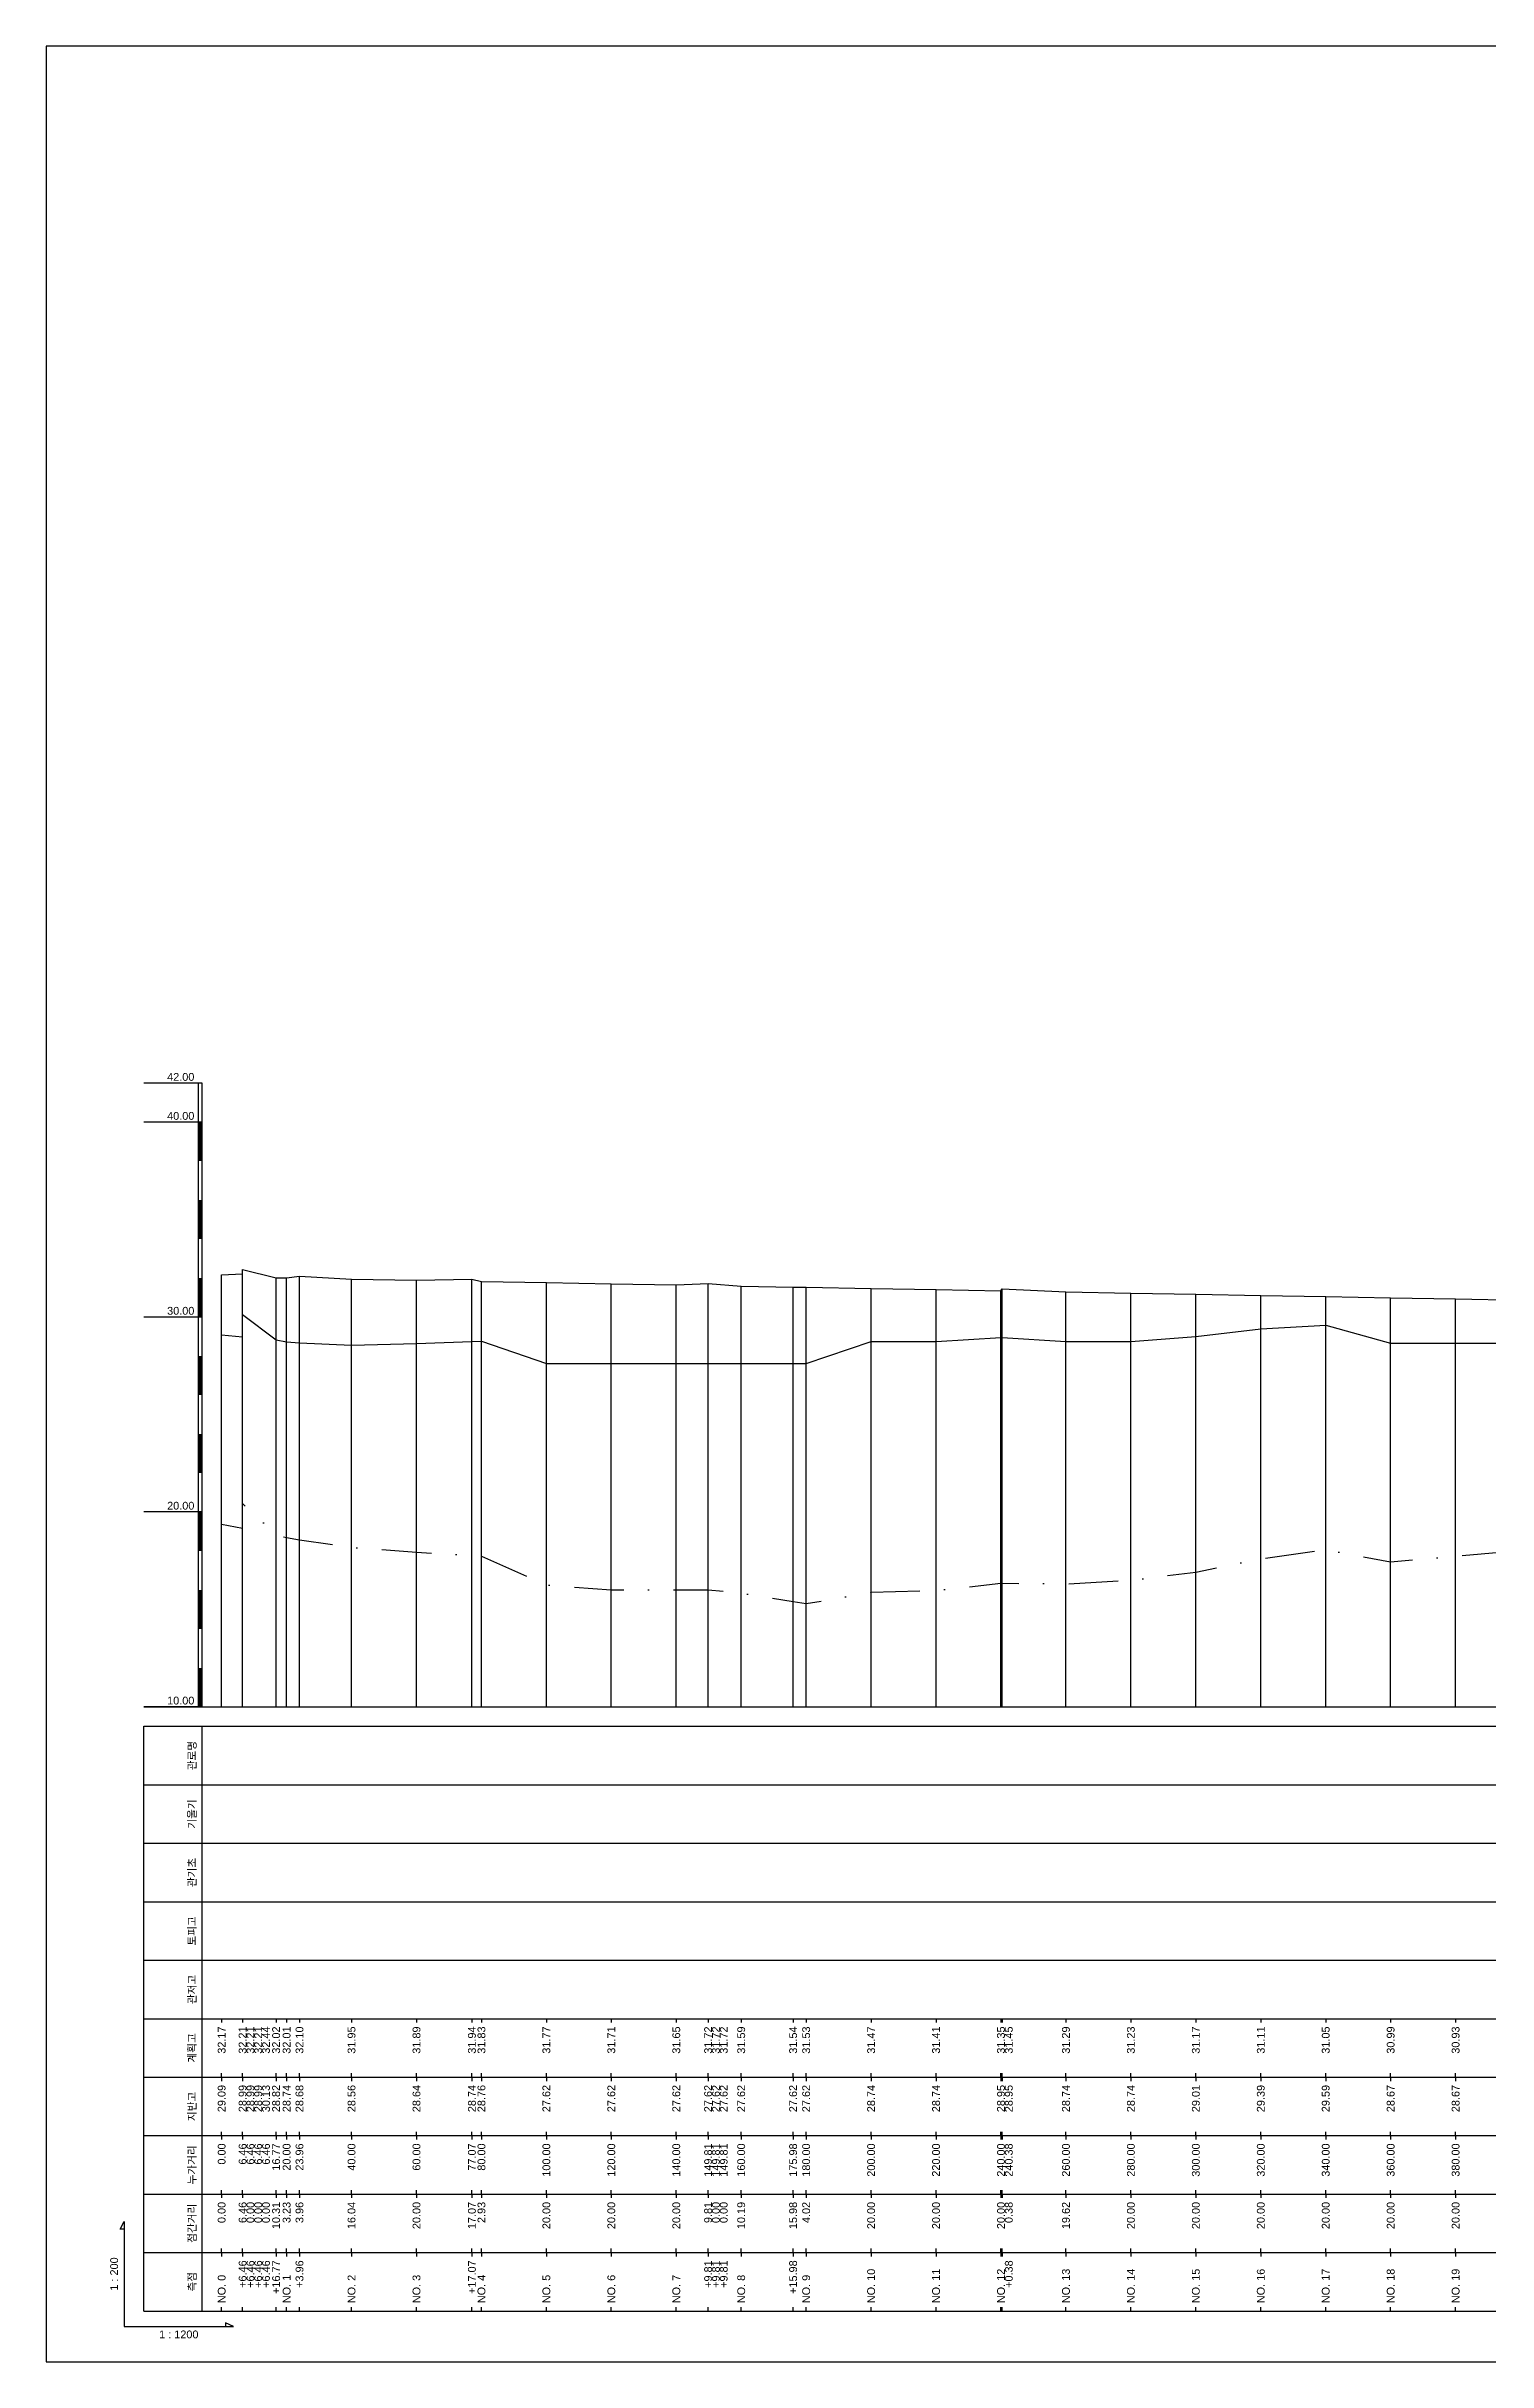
# Model space of a CAD drawing. Header units: millimetres. Extents: x -105495 to 3444, y -108190 to 2013.
# Drawn here: x 2603 to 2973, y -14168 to -13574 of the extents above; entities that cross this region are included whole.
import ezdxf
from ezdxf.enums import TextEntityAlignment as Align

# ---------------------------------------------------------------- set-up
doc = ezdxf.new("R2010")
doc.units = ezdxf.units.MM
doc.linetypes.add('DASHDOT', pattern=[25.4, 12.7, -6.35, 0, -6.35])
for name, color, linetype in [('KZ_종단_계획선', 1, 'Continuous'), ('KZ_종단_도각', 7, 'Continuous'), ('KZ_종단_수직선', 7, 'Continuous'), ('KZ_종단_암선1', 56, 'DASHDOT'), ('KZ_종단_지반선', 3, 'Continuous'), ('KZ_종단_테이블문자', 7, 'Continuous'), ('KZ_종단_테이블선', 7, 'Continuous'), ('KZ_종단_폴대', 7, 'Continuous')]:
    doc.layers.add(name, color=color, linetype=linetype)
doc.styles.get("Standard").update_dxf_attribs({"font": 'arial.ttf'})

msp = doc.modelspace()

# ---------------------------------------------------------------- linework, layer by layer
at = {"layer": 'KZ_종단_계획선'}
msp.add_lwpolyline([(2648, -13889.17), (2653.38, -13888.95), (2653.38, -13888.95), (2653.38, -13888.95), (2653.38, -13887.79), (2661.97, -13889.91), (2664.67, -13889.96), (2667.96, -13889.51), (2681.33, -13890.26), (2698, -13890.56), (2712.22, -13890.3), (2714.67, -13890.86), (2731.33, -13891.16), (2748, -13891.46), (2764.67, -13891.76), (2772.84, -13891.4), (2772.84, -13891.4), (2772.84, -13891.4), (2781.33, -13892.06), (2794.65, -13892.3), (2798, -13892.36), (2814.67, -13892.66), (2831.33, -13892.96), (2848, -13893.26), (2848.31, -13892.75), (2864.67, -13893.56), (2881.33, -13893.86), (2898, -13894.16), (2914.67, -13894.46), (2931.33, -13894.76), (2948, -13895.06), (2964.67, -13895.36), (2981.33, -13895.66)], dxfattribs=at)
at = {"layer": 'KZ_종단_도각'}
msp.add_lwpolyline([(2603, -14168), (3444, -14168), (3444, -13574), (2603, -13574)], close=True, dxfattribs=at)
at = {"layer": 'KZ_종단_수직선'}
for p, q in [((2648, -14000), (2648, -13889.17)), ((2653.38, -14000), (2653.38, -13887.79)), ((2653.38, -14000), (2653.38, -13888.95)), ((2653.38, -14000), (2653.38, -13888.95)), ((2653.38, -14000), (2653.38, -13888.95)), ((2661.97, -14000), (2661.97, -13889.91)), ((2664.67, -14000), (2664.67, -13889.96)), ((2667.97, -14000), (2667.97, -13889.51)), ((2681.33, -14000), (2681.33, -13890.26)), ((2698, -14000), (2698, -13890.56)), ((2712.22, -14000), (2712.22, -13890.3)), ((2714.67, -14000), (2714.67, -13890.86)), ((2731.33, -14000), (2731.33, -13891.16)), ((2748, -14000), (2748, -13891.46)), ((2764.67, -14000), (2764.67, -13891.76)), ((2772.84, -14000), (2772.84, -13891.4)), ((2772.84, -14000), (2772.84, -13891.4)), ((2772.84, -14000), (2772.84, -13891.4)), ((2781.33, -14000), (2781.33, -13892.06)), ((2794.65, -14000), (2794.65, -13892.3)), ((2798, -14000), (2798, -13892.36)), ((2814.67, -14000), (2814.67, -13892.66)), ((2831.33, -14000), (2831.33, -13892.96)), ((2848, -14000), (2848, -13893.26)), ((2848.32, -14000), (2848.32, -13892.75)), ((2864.67, -14000), (2864.67, -13893.56)), ((2881.33, -14000), (2881.33, -13893.86)), ((2898, -14000), (2898, -13894.16)), ((2914.67, -14000), (2914.67, -13894.46)), ((2931.33, -14000), (2931.33, -13894.76)), ((2948, -14000), (2948, -13895.06)), ((2964.67, -14000), (2964.67, -13895.36))]:
    msp.add_line(p, q, dxfattribs=at)
at = {"layer": 'KZ_종단_암선1', "flags": 128}
msp.add_lwpolyline([(2648, -13953.13), (2653.38, -13954.17), (2653.38, -13954.17), (2653.38, -13954.17), (2653.38, -13947.86), (2661.97, -13955.84), (2664.67, -13956.55), (2667.97, -13957.17), (2681.33, -13959.1), (2698, -13960.3), (2712.22, -13961.22), (2714.67, -13961.37), (2731.33, -13968.71), (2748, -13969.98), (2764.67, -13969.98), (2772.84, -13970.02), (2772.84, -13970.02), (2772.84, -13970.02), (2781.33, -13970.79), (2794.65, -13972.98), (2798, -13973.53), (2814.67, -13970.62), (2831.33, -13970.14), (2848, -13968.28), (2848.32, -13968.28), (2864.67, -13968.46), (2881.33, -13967.52), (2898, -13965.41), (2914.67, -13962), (2931.33, -13959.69), (2948, -13962.82), (2964.67, -13961.33), (2981.33, -13959.83), (2998, -13954.36), (3014.67, -13952.77), (3028.07, -13957.47), (3029.27, -13957.89), (3031.33, -13958.03), (3048, -13945.01), (3064.67, -13939.35), (3081.33, -13937.15), (3098, -13937.48), (3114.67, -13934.43), (3131.33, -13932.91), (3148, -13927.29), (3164.67, -13930.95), (3181.33, -13933.34), (3193.71, -13943.48), (3193.71, -13943.48), (3193.71, -13943.48), (3193.71, -13943.48), (3193.71, -13943.48), (3193.71, -13943.48), (3198, -13943.49), (3214.67, -13943.51), (3231.33, -13943.51), (3234.73, -13945.32), (3234.73, -13945.32), (3234.73, -13945.32), (3234.73, -13945.32), (3234.73, -13945.32), (3234.92, -13945.42), (3248, -13952.41), (3264.67, -13952.41), (3281.33, -13952.4), (3298, -13952.39), (3314.67, -13952.38), (3331.33, -13952.37), (3348, -13953.13), (3364.67, -13953.12), (3381.33, -13953.11), (3398, -13953.1), (3402.27, -13953.1), (3402.89, -13953.1), (3402.89, -13953.1), (3402.89, -13953.1), (3402.89, -13953.1), (3402.89, -13953.1), (3402.89, -13953.1)], dxfattribs=at)
at = {"layer": 'KZ_종단_지반선', "flags": 128}
msp.add_lwpolyline([(2648, -13904.55), (2653.38, -13905.06), (2653.38, -13905.06), (2653.38, -13905.06), (2653.38, -13899.33), (2661.97, -13905.88), (2664.67, -13906.32), (2667.97, -13906.62), (2681.33, -13907.22), (2698, -13906.78), (2712.22, -13906.3), (2714.67, -13906.21), (2731.33, -13911.9), (2748, -13911.9), (2764.67, -13911.9), (2772.84, -13911.9), (2772.84, -13911.9), (2772.84, -13911.9), (2781.33, -13911.9), (2794.65, -13911.9), (2798, -13911.9), (2814.67, -13906.3), (2831.33, -13906.3), (2848, -13905.24), (2848.32, -13905.26), (2864.67, -13906.3), (2881.33, -13906.3), (2898, -13904.96), (2914.67, -13903.06), (2931.33, -13902.05), (2948, -13906.66), (2964.67, -13906.66), (2981.33, -13906.66)], dxfattribs=at)
at = {"layer": 'KZ_종단_테이블선'}
for p, q in [((2628, -14000), (3407.89, -14000)), ((2628, -14020), (2628, -14005)), ((2628, -14005), (3407.89, -14005)), ((2643, -14020), (2643, -14005)), ((2628, -14035), (2628, -14020)), ((2628, -14020), (3407.89, -14020)), ((2643, -14035), (2643, -14020)), ((2628, -14050), (2628, -14035)), ((2628, -14035), (3407.89, -14035)), ((2643, -14050), (2643, -14035)), ((2628, -14065), (2628, -14050)), ((2628, -14050), (3407.89, -14050)), ((2643, -14065), (2643, -14050)), ((2628, -14080), (2628, -14065)), ((2628, -14065), (3407.89, -14065)), ((2643, -14080), (2643, -14065)), ((2628, -14095), (2628, -14080)), ((2628, -14080), (3407.89, -14080)), ((2643, -14095), (2643, -14080)), ((2648, -14080), (2648, -14081)), ((2653.38, -14080), (2653.38, -14081)), ((2653.38, -14080), (2653.38, -14081)), ((2653.38, -14080), (2653.38, -14081)), ((2653.38, -14080), (2653.38, -14081)), ((2661.97, -14080), (2661.97, -14081)), ((2664.67, -14080), (2664.67, -14081)), ((2667.97, -14080), (2667.97, -14081)), ((2681.33, -14080), (2681.33, -14081)), ((2698, -14080), (2698, -14081)), ((2712.22, -14080), (2712.22, -14081)), ((2714.67, -14080), (2714.67, -14081)), ((2731.33, -14080), (2731.33, -14081)), ((2748, -14080), (2748, -14081)), ((2764.67, -14080), (2764.67, -14081)), ((2772.84, -14080), (2772.84, -14081)), ((2772.84, -14080), (2772.84, -14081)), ((2772.84, -14080), (2772.84, -14081)), ((2781.33, -14080), (2781.33, -14081)), ((2794.65, -14080), (2794.65, -14081)), ((2798, -14080), (2798, -14081)), ((2814.67, -14080), (2814.67, -14081)), ((2831.33, -14080), (2831.33, -14081)), ((2848, -14080), (2848, -14081)), ((2848.32, -14080), (2848.32, -14081)), ((2864.67, -14080), (2864.67, -14081)), ((2881.33, -14080), (2881.33, -14081)), ((2898, -14080), (2898, -14081)), ((2914.67, -14080), (2914.67, -14081)), ((2931.33, -14080), (2931.33, -14081)), ((2948, -14080), (2948, -14081)), ((2964.67, -14080), (2964.67, -14081)), ((2628, -14110), (2628, -14095)), ((2628, -14095), (3407.89, -14095)), ((2643, -14110), (2643, -14095)), ((2648, -14095), (2648, -14094)), ((2648, -14095), (2648, -14096)), ((2653.38, -14095), (2653.38, -14094)), ((2653.38, -14095), (2653.38, -14094)), ((2653.38, -14095), (2653.38, -14094)), ((2653.38, -14095), (2653.38, -14094)), ((2653.38, -14095), (2653.38, -14096)), ((2653.38, -14095), (2653.38, -14096)), ((2653.38, -14095), (2653.38, -14096)), ((2653.38, -14095), (2653.38, -14096)), ((2661.97, -14095), (2661.97, -14094)), ((2661.97, -14095), (2661.97, -14096)), ((2664.67, -14095), (2664.67, -14094)), ((2664.67, -14095), (2664.67, -14096)), ((2667.97, -14095), (2667.97, -14094)), ((2667.97, -14095), (2667.97, -14096)), ((2681.33, -14095), (2681.33, -14094)), ((2681.33, -14095), (2681.33, -14096)), ((2698, -14095), (2698, -14094)), ((2698, -14095), (2698, -14096)), ((2712.22, -14095), (2712.22, -14094)), ((2712.22, -14095), (2712.22, -14096)), ((2714.67, -14095), (2714.67, -14094)), ((2714.67, -14095), (2714.67, -14096)), ((2731.33, -14095), (2731.33, -14094)), ((2731.33, -14095), (2731.33, -14096)), ((2748, -14095), (2748, -14094)), ((2748, -14095), (2748, -14096)), ((2764.67, -14095), (2764.67, -14094)), ((2764.67, -14095), (2764.67, -14096)), ((2772.84, -14095), (2772.84, -14094)), ((2772.84, -14095), (2772.84, -14094)), ((2772.84, -14095), (2772.84, -14094)), ((2772.84, -14095), (2772.84, -14096)), ((2772.84, -14095), (2772.84, -14096)), ((2772.84, -14095), (2772.84, -14096)), ((2781.33, -14095), (2781.33, -14094)), ((2781.33, -14095), (2781.33, -14096)), ((2794.65, -14095), (2794.65, -14094)), ((2794.65, -14095), (2794.65, -14096)), ((2798, -14095), (2798, -14094)), ((2798, -14095), (2798, -14096)), ((2814.67, -14095), (2814.67, -14094)), ((2814.67, -14095), (2814.67, -14096)), ((2831.33, -14095), (2831.33, -14094)), ((2831.33, -14095), (2831.33, -14096)), ((2848, -14095), (2848, -14094)), ((2848, -14095), (2848, -14096)), ((2848.32, -14095), (2848.32, -14094)), ((2848.32, -14095), (2848.32, -14096)), ((2864.67, -14095), (2864.67, -14094)), ((2864.67, -14095), (2864.67, -14096)), ((2881.33, -14095), (2881.33, -14094)), ((2881.33, -14095), (2881.33, -14096)), ((2898, -14095), (2898, -14094)), ((2898, -14095), (2898, -14096)), ((2914.67, -14095), (2914.67, -14094)), ((2914.67, -14095), (2914.67, -14096)), ((2931.33, -14095), (2931.33, -14094)), ((2931.33, -14095), (2931.33, -14096)), ((2948, -14095), (2948, -14094)), ((2948, -14095), (2948, -14096)), ((2964.67, -14095), (2964.67, -14094)), ((2964.67, -14095), (2964.67, -14096)), ((2628, -14125), (2628, -14110)), ((2628, -14110), (3407.89, -14110)), ((2643, -14125), (2643, -14110)), ((2648, -14110), (2648, -14109)), ((2648, -14110), (2648, -14111)), ((2653.38, -14110), (2653.38, -14109)), ((2653.38, -14110), (2653.38, -14109)), ((2653.38, -14110), (2653.38, -14109)), ((2653.38, -14110), (2653.38, -14109)), ((2653.38, -14110), (2653.38, -14111)), ((2653.38, -14110), (2653.38, -14111)), ((2653.38, -14110), (2653.38, -14111)), ((2653.38, -14110), (2653.38, -14111)), ((2661.97, -14110), (2661.97, -14109)), ((2661.97, -14110), (2661.97, -14111)), ((2664.67, -14110), (2664.67, -14109)), ((2664.67, -14110), (2664.67, -14111)), ((2667.97, -14110), (2667.97, -14109)), ((2667.97, -14110), (2667.97, -14111)), ((2681.33, -14110), (2681.33, -14109)), ((2681.33, -14110), (2681.33, -14111)), ((2698, -14110), (2698, -14109)), ((2698, -14110), (2698, -14111)), ((2712.22, -14110), (2712.22, -14109)), ((2712.22, -14110), (2712.22, -14111)), ((2714.67, -14110), (2714.67, -14109)), ((2714.67, -14110), (2714.67, -14111)), ((2731.33, -14110), (2731.33, -14109)), ((2731.33, -14110), (2731.33, -14111)), ((2748, -14110), (2748, -14109)), ((2748, -14110), (2748, -14111)), ((2764.67, -14110), (2764.67, -14109)), ((2764.67, -14110), (2764.67, -14111)), ((2772.84, -14110), (2772.84, -14109)), ((2772.84, -14110), (2772.84, -14109)), ((2772.84, -14110), (2772.84, -14109)), ((2772.84, -14110), (2772.84, -14111)), ((2772.84, -14110), (2772.84, -14111)), ((2772.84, -14110), (2772.84, -14111)), ((2781.33, -14110), (2781.33, -14109)), ((2781.33, -14110), (2781.33, -14111)), ((2794.65, -14110), (2794.65, -14109)), ((2794.65, -14110), (2794.65, -14111)), ((2798, -14110), (2798, -14109)), ((2798, -14110), (2798, -14111)), ((2814.67, -14110), (2814.67, -14109)), ((2814.67, -14110), (2814.67, -14111)), ((2831.33, -14110), (2831.33, -14109)), ((2831.33, -14110), (2831.33, -14111)), ((2848, -14110), (2848, -14109)), ((2848, -14110), (2848, -14111)), ((2848.32, -14110), (2848.32, -14109)), ((2848.32, -14110), (2848.32, -14111)), ((2864.67, -14110), (2864.67, -14109)), ((2864.67, -14110), (2864.67, -14111)), ((2881.33, -14110), (2881.33, -14109)), ((2881.33, -14110), (2881.33, -14111)), ((2898, -14110), (2898, -14109)), ((2898, -14110), (2898, -14111)), ((2914.67, -14110), (2914.67, -14109)), ((2914.67, -14110), (2914.67, -14111)), ((2931.33, -14110), (2931.33, -14109)), ((2931.33, -14110), (2931.33, -14111)), ((2948, -14110), (2948, -14109)), ((2948, -14110), (2948, -14111)), ((2964.67, -14110), (2964.67, -14109)), ((2964.67, -14110), (2964.67, -14111)), ((2628, -14140), (2628, -14125)), ((2628, -14125), (3407.89, -14125)), ((2643, -14140), (2643, -14125)), ((2648, -14125), (2648, -14124)), ((2648, -14125), (2648, -14126)), ((2653.38, -14125), (2653.38, -14124)), ((2653.38, -14125), (2653.38, -14124)), ((2653.38, -14125), (2653.38, -14124)), ((2653.38, -14125), (2653.38, -14124)), ((2653.38, -14125), (2653.38, -14126)), ((2653.38, -14125), (2653.38, -14126)), ((2653.38, -14125), (2653.38, -14126)), ((2653.38, -14125), (2653.38, -14126)), ((2661.97, -14125), (2661.97, -14124)), ((2661.97, -14125), (2661.97, -14126)), ((2664.67, -14125), (2664.67, -14124)), ((2664.67, -14125), (2664.67, -14126)), ((2667.97, -14125), (2667.97, -14124)), ((2667.97, -14125), (2667.97, -14126)), ((2681.33, -14125), (2681.33, -14124)), ((2681.33, -14125), (2681.33, -14126)), ((2698, -14125), (2698, -14124)), ((2698, -14125), (2698, -14126)), ((2712.22, -14125), (2712.22, -14124)), ((2712.22, -14125), (2712.22, -14126)), ((2714.67, -14125), (2714.67, -14124)), ((2714.67, -14125), (2714.67, -14126)), ((2731.33, -14125), (2731.33, -14124)), ((2731.33, -14125), (2731.33, -14126)), ((2748, -14125), (2748, -14124)), ((2748, -14125), (2748, -14126)), ((2764.67, -14125), (2764.67, -14124)), ((2764.67, -14125), (2764.67, -14126)), ((2772.84, -14125), (2772.84, -14124)), ((2772.84, -14125), (2772.84, -14124)), ((2772.84, -14125), (2772.84, -14124)), ((2772.84, -14125), (2772.84, -14126)), ((2772.84, -14125), (2772.84, -14126)), ((2772.84, -14125), (2772.84, -14126)), ((2781.33, -14125), (2781.33, -14124)), ((2781.33, -14125), (2781.33, -14126)), ((2794.65, -14125), (2794.65, -14124)), ((2794.65, -14125), (2794.65, -14126)), ((2798, -14125), (2798, -14124)), ((2798, -14125), (2798, -14126)), ((2814.67, -14125), (2814.67, -14124)), ((2814.67, -14125), (2814.67, -14126)), ((2831.33, -14125), (2831.33, -14124)), ((2831.33, -14125), (2831.33, -14126)), ((2848, -14125), (2848, -14124)), ((2848, -14125), (2848, -14126)), ((2848.32, -14125), (2848.32, -14124)), ((2848.32, -14125), (2848.32, -14126)), ((2864.67, -14125), (2864.67, -14124)), ((2864.67, -14125), (2864.67, -14126)), ((2881.33, -14125), (2881.33, -14124)), ((2881.33, -14125), (2881.33, -14126)), ((2898, -14125), (2898, -14124)), ((2898, -14125), (2898, -14126)), ((2914.67, -14125), (2914.67, -14124)), ((2914.67, -14125), (2914.67, -14126)), ((2931.33, -14125), (2931.33, -14124)), ((2931.33, -14125), (2931.33, -14126)), ((2948, -14125), (2948, -14124)), ((2948, -14125), (2948, -14126)), ((2964.67, -14125), (2964.67, -14124)), ((2964.67, -14125), (2964.67, -14126)), ((2628, -14155), (2628, -14140)), ((2628, -14140), (3407.89, -14140)), ((2643, -14155), (2643, -14140)), ((2648, -14140), (2648, -14139)), ((2648, -14140), (2648, -14141)), ((2653.38, -14140), (2653.38, -14139)), ((2653.38, -14140), (2653.38, -14139)), ((2653.38, -14140), (2653.38, -14139)), ((2653.38, -14140), (2653.38, -14139)), ((2653.38, -14140), (2653.38, -14141)), ((2653.38, -14140), (2653.38, -14141)), ((2653.38, -14140), (2653.38, -14141)), ((2653.38, -14140), (2653.38, -14141)), ((2661.97, -14140), (2661.97, -14139)), ((2661.97, -14140), (2661.97, -14141)), ((2664.67, -14140), (2664.67, -14139)), ((2664.67, -14140), (2664.67, -14141)), ((2667.97, -14140), (2667.97, -14139)), ((2667.97, -14140), (2667.97, -14141)), ((2681.33, -14140), (2681.33, -14139)), ((2681.33, -14140), (2681.33, -14141)), ((2698, -14140), (2698, -14139)), ((2698, -14140), (2698, -14141)), ((2712.22, -14140), (2712.22, -14139)), ((2712.22, -14140), (2712.22, -14141)), ((2714.67, -14140), (2714.67, -14139)), ((2714.67, -14140), (2714.67, -14141)), ((2731.33, -14140), (2731.33, -14139)), ((2731.33, -14140), (2731.33, -14141)), ((2748, -14140), (2748, -14139)), ((2748, -14140), (2748, -14141)), ((2764.67, -14140), (2764.67, -14139)), ((2764.67, -14140), (2764.67, -14141)), ((2772.84, -14140), (2772.84, -14139)), ((2772.84, -14140), (2772.84, -14139)), ((2772.84, -14140), (2772.84, -14139)), ((2772.84, -14140), (2772.84, -14141)), ((2772.84, -14140), (2772.84, -14141)), ((2772.84, -14140), (2772.84, -14141)), ((2781.33, -14140), (2781.33, -14139)), ((2781.33, -14140), (2781.33, -14141)), ((2794.65, -14140), (2794.65, -14139)), ((2794.65, -14140), (2794.65, -14141)), ((2798, -14140), (2798, -14139)), ((2798, -14140), (2798, -14141)), ((2814.67, -14140), (2814.67, -14139)), ((2814.67, -14140), (2814.67, -14141)), ((2831.33, -14140), (2831.33, -14139)), ((2831.33, -14140), (2831.33, -14141)), ((2848, -14140), (2848, -14139)), ((2848, -14140), (2848, -14141)), ((2848.32, -14140), (2848.32, -14139)), ((2848.32, -14140), (2848.32, -14141)), ((2864.67, -14140), (2864.67, -14139)), ((2864.67, -14140), (2864.67, -14141)), ((2881.33, -14140), (2881.33, -14139)), ((2881.33, -14140), (2881.33, -14141)), ((2898, -14140), (2898, -14139)), ((2898, -14140), (2898, -14141)), ((2914.67, -14140), (2914.67, -14139)), ((2914.67, -14140), (2914.67, -14141)), ((2931.33, -14140), (2931.33, -14139)), ((2931.33, -14140), (2931.33, -14141)), ((2948, -14140), (2948, -14139)), ((2948, -14140), (2948, -14141)), ((2964.67, -14140), (2964.67, -14139)), ((2964.67, -14140), (2964.67, -14141)), ((2628, -14155), (3407.89, -14155)), ((2648, -14155), (2648, -14154)), ((2653.38, -14155), (2653.38, -14154)), ((2653.38, -14155), (2653.38, -14154)), ((2653.38, -14155), (2653.38, -14154)), ((2653.38, -14155), (2653.38, -14154)), ((2661.97, -14155), (2661.97, -14154)), ((2664.67, -14155), (2664.67, -14154)), ((2667.97, -14155), (2667.97, -14154)), ((2681.33, -14155), (2681.33, -14154)), ((2698, -14155), (2698, -14154)), ((2712.22, -14155), (2712.22, -14154)), ((2714.67, -14155), (2714.67, -14154)), ((2731.33, -14155), (2731.33, -14154)), ((2748, -14155), (2748, -14154)), ((2764.67, -14155), (2764.67, -14154)), ((2772.84, -14155), (2772.84, -14154)), ((2772.84, -14155), (2772.84, -14154)), ((2772.84, -14155), (2772.84, -14154)), ((2781.33, -14155), (2781.33, -14154)), ((2794.65, -14155), (2794.65, -14154)), ((2798, -14155), (2798, -14154)), ((2814.67, -14155), (2814.67, -14154)), ((2831.33, -14155), (2831.33, -14154)), ((2848, -14155), (2848, -14154)), ((2848.32, -14155), (2848.32, -14154)), ((2864.67, -14155), (2864.67, -14154)), ((2881.33, -14155), (2881.33, -14154)), ((2898, -14155), (2898, -14154)), ((2914.67, -14155), (2914.67, -14154)), ((2931.33, -14155), (2931.33, -14154)), ((2948, -14155), (2948, -14154)), ((2964.67, -14155), (2964.67, -14154))]:
    msp.add_line(p, q, dxfattribs=at)
msp.add_lwpolyline([(2623, -14134), (2622, -14134), (2623, -14132), (2623, -14159), (2651, -14159), (2649, -14158), (2649, -14159)], dxfattribs=at)
at = {"layer": 'KZ_종단_폴대'}
for p, q in [((2643, -13840), (2628, -13840)), ((2643, -13850), (2628, -13850)), ((2643, -13900), (2628, -13900)), ((2643, -13950), (2628, -13950)), ((2643, -14000), (2628, -14000))]:
    msp.add_line(p, q, dxfattribs=at)
msp.add_lwpolyline([(2643, -14000), (2643, -13840), (2642, -13840), (2642, -14000), (2643, -14000)], dxfattribs=at)
at = {"layer": 'KZ_종단_폴대', "const_width": 1}
for points in [[(2642.5, -13860), (2642.5, -13850)], [(2642.5, -13880), (2642.5, -13870)], [(2642.5, -13900), (2642.5, -13890)], [(2642.5, -13920), (2642.5, -13910)], [(2642.5, -13940), (2642.5, -13930)], [(2642.5, -13960), (2642.5, -13950)], [(2642.5, -13980), (2642.5, -13970)], [(2642.5, -14000), (2642.5, -13990)]]:
    msp.add_lwpolyline(points, dxfattribs=at)

# ---------------------------------------------------------------- texts
at = {"layer": 'KZ_종단_테이블문자'}
for s, p in [('32.17', (2648, -14082)), ('32.21', (2653.38, -14082)), ('32.21', (2655.38, -14082)), ('32.21', (2657.38, -14082)), ('32.44', (2659.38, -14082)), ('32.02', (2661.97, -14082)), ('32.01', (2664.67, -14082)), ('32.10', (2667.97, -14082)), ('31.95', (2681.33, -14082)), ('31.89', (2698, -14082)), ('31.94', (2712.22, -14082)), ('31.83', (2714.67, -14082)), ('31.77', (2731.33, -14082)), ('31.71', (2748, -14082)), ('31.65', (2764.67, -14082)), ('31.72', (2772.84, -14082)), ('31.72', (2774.84, -14082)), ('31.72', (2776.84, -14082)), ('31.59', (2781.33, -14082)), ('31.54', (2794.65, -14082)), ('31.53', (2798, -14082)), ('31.47', (2814.67, -14082)), ('31.41', (2831.33, -14082)), ('31.35', (2848, -14082)), ('31.45', (2850, -14082)), ('31.29', (2864.67, -14082)), ('31.23', (2881.33, -14082)), ('31.17', (2898, -14082)), ('31.11', (2914.67, -14082)), ('31.05', (2931.33, -14082)), ('30.99', (2948, -14082)), ('30.93', (2964.67, -14082)), ('29.09', (2648, -14097)), ('28.99', (2653.38, -14097)), ('28.99', (2655.38, -14097)), ('28.99', (2657.38, -14097)), ('30.13', (2659.38, -14097)), ('28.82', (2661.97, -14097)), ('28.74', (2664.67, -14097)), ('28.68', (2667.97, -14097)), ('28.56', (2681.33, -14097)), ('28.64', (2698, -14097)), ('28.74', (2712.22, -14097)), ('28.76', (2714.67, -14097)), ('27.62', (2731.33, -14097)), ('27.62', (2748, -14097)), ('27.62', (2764.67, -14097)), ('27.62', (2772.84, -14097)), ('27.62', (2774.84, -14097)), ('27.62', (2776.84, -14097)), ('27.62', (2781.33, -14097)), ('27.62', (2794.65, -14097)), ('27.62', (2798, -14097)), ('28.74', (2814.67, -14097)), ('28.74', (2831.33, -14097)), ('28.95', (2848, -14097)), ('28.95', (2850, -14097)), ('28.74', (2864.67, -14097)), ('28.74', (2881.33, -14097)), ('29.01', (2898, -14097)), ('29.39', (2914.67, -14097)), ('29.59', (2931.33, -14097)), ('28.67', (2948, -14097)), ('28.67', (2964.67, -14097)), ('0.00', (2648, -14112)), ('6.46', (2653.38, -14112)), ('6.46', (2655.38, -14112)), ('6.46', (2657.38, -14112)), ('6.46', (2659.38, -14112)), ('16.77', (2661.97, -14112)), ('20.00', (2664.67, -14112)), ('23.96', (2667.97, -14112)), ('40.00', (2681.33, -14112)), ('60.00', (2698, -14112)), ('77.07', (2712.22, -14112)), ('80.00', (2714.67, -14112)), ('100.00', (2731.33, -14112)), ('120.00', (2748, -14112)), ('140.00', (2764.67, -14112)), ('149.81', (2772.84, -14112)), ('149.81', (2774.84, -14112)), ('149.81', (2776.84, -14112)), ('160.00', (2781.33, -14112)), ('175.98', (2794.65, -14112)), ('180.00', (2798, -14112)), ('200.00', (2814.67, -14112)), ('220.00', (2831.33, -14112)), ('240.00', (2848, -14112)), ('240.38', (2850, -14112)), ('260.00', (2864.67, -14112)), ('280.00', (2881.33, -14112)), ('300.00', (2898, -14112)), ('320.00', (2914.67, -14112)), ('340.00', (2931.33, -14112)), ('360.00', (2948, -14112)), ('380.00', (2964.67, -14112)), ('0.00', (2648, -14127)), ('6.46', (2653.38, -14127)), ('0.00', (2655.38, -14127)), ('0.00', (2657.38, -14127)), ('0.00', (2659.38, -14127)), ('10.31', (2661.97, -14127)), ('3.23', (2664.67, -14127)), ('3.96', (2667.97, -14127)), ('16.04', (2681.33, -14127)), ('20.00', (2698, -14127)), ('17.07', (2712.22, -14127)), ('2.93', (2714.67, -14127)), ('20.00', (2731.33, -14127)), ('20.00', (2748, -14127)), ('20.00', (2764.67, -14127)), ('9.81', (2772.84, -14127)), ('0.00', (2774.84, -14127)), ('0.00', (2776.84, -14127)), ('10.19', (2781.33, -14127)), ('15.98', (2794.65, -14127)), ('4.02', (2798, -14127)), ('20.00', (2814.67, -14127)), ('20.00', (2831.33, -14127)), ('20.00', (2848, -14127)), ('0.38', (2850, -14127)), ('19.62', (2864.67, -14127)), ('20.00', (2881.33, -14127)), ('20.00', (2898, -14127)), ('20.00', (2914.67, -14127)), ('20.00', (2931.33, -14127)), ('20.00', (2948, -14127)), ('20.00', (2964.67, -14127)), ('+6.46', (2653.38, -14142)), ('+6.46', (2655.38, -14142)), ('+6.46', (2657.38, -14142)), ('+6.46', (2659.38, -14142)), ('+16.77', (2661.97, -14142)), ('+3.96', (2667.97, -14142)), ('+17.07', (2712.22, -14142)), ('+9.81', (2772.84, -14142)), ('+9.81', (2774.84, -14142)), ('+9.81', (2776.84, -14142)), ('+15.98', (2794.65, -14142)), ('+0.38', (2850, -14142))]:
    msp.add_text(s, height=2, rotation=90, dxfattribs=at).set_placement(p, align=Align.MIDDLE_RIGHT)
for s, p in [('NO. 0', (2648, -14153)), ('NO. 1', (2664.67, -14153)), ('NO. 2', (2681.33, -14153)), ('NO. 3', (2698, -14153)), ('NO. 4', (2714.67, -14153)), ('NO. 5', (2731.33, -14153)), ('NO. 6', (2748, -14153)), ('NO. 7', (2764.67, -14153)), ('NO. 8', (2781.33, -14153)), ('NO. 9', (2798, -14153)), ('NO. 10', (2814.67, -14153)), ('NO. 11', (2831.33, -14153)), ('NO. 12', (2848, -14153)), ('NO. 13', (2864.67, -14153)), ('NO. 14', (2881.33, -14153)), ('NO. 15', (2898, -14153)), ('NO. 16', (2914.67, -14153)), ('NO. 17', (2931.33, -14153)), ('NO. 18', (2948, -14153)), ('NO. 19', (2964.67, -14153))]:
    msp.add_text(s, height=2, rotation=90, dxfattribs=at).set_placement(p, align=Align.MIDDLE_LEFT)
at = {"layer": 'KZ_종단_테이블선'}
for s, p in [('관로명', (2642, -14012.5)), ('기울기', (2642, -14027.5)), ('관기초', (2642, -14042.5)), ('토피고', (2642, -14057.5)), ('관저고', (2642, -14072.5)), ('계획고', (2642, -14087.5)), ('지반고', (2642, -14102.5)), ('누가거리', (2642, -14117.5)), ('점간거리', (2642, -14132.5)), ('1 : 200', (2622, -14145.5)), ('측점', (2642, -14147.5))]:
    msp.add_text(s, height=2, rotation=90, dxfattribs=at).set_placement(p, align=Align.BOTTOM_CENTER)
msp.add_text('1 : 1200', height=2, dxfattribs=at).set_placement((2637, -14160), align=Align.TOP_CENTER)
at = {"layer": 'KZ_종단_폴대'}
for s, p in [('42.00', (2641, -13840)), ('40.00', (2641, -13850)), ('30.00', (2641, -13900)), ('20.00', (2641, -13950)), ('10.00', (2641, -14000))]:
    msp.add_text(s, height=2, dxfattribs=at).set_placement(p, align=Align.BOTTOM_RIGHT)

doc.saveas('drawing.dxf')
